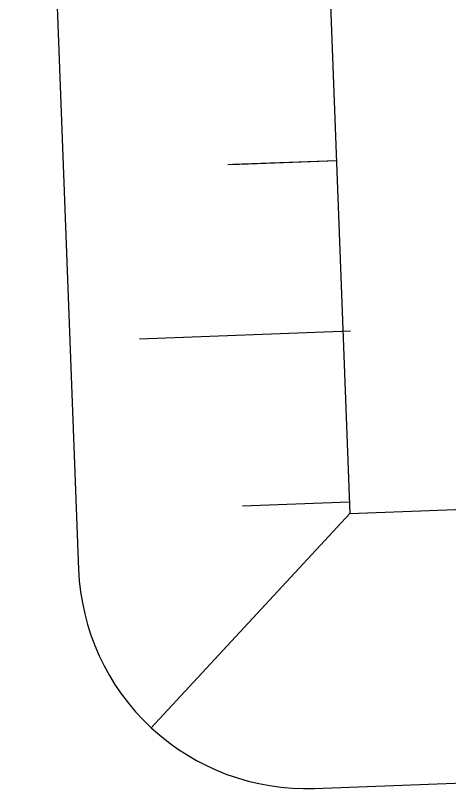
# Model space of a CAD drawing. Header units: metres. Extents: x 1956498 to 1957612, y 2277909 to 2278547.
# Drawn here: x 1956617.479 to 1956619.387, y 2278192.352 to 2278195.747 of the extents above; entities that cross this region are included whole.
import ezdxf

# ---------------------------------------------------------------- set-up
doc = ezdxf.new("R2010")
doc.units = ezdxf.units.M
doc.layers.add('UBS-100-Postes', color=8, linetype='Continuous')

msp = doc.modelspace()

# ---------------------------------------------------------------- linework, layer by layer
at = {"layer": 'UBS-100-Postes', "color": 17, "transparency": 33554687}
for p, q in [((1956618.8894, 2278195.1089), (1956618.4128, 2278195.0908)), ((1956618.8894, 2278195.1089), (1956618.4261, 2278195.0914)), ((1956618.8894, 2278195.1089), (1956618.4343, 2278195.0917)), ((1956618.9512, 2278194.3607), (1956618.0241, 2278194.3256)), ((1956618.9463, 2278193.61), (1956618.4773, 2278193.5922))]:
    msp.add_line(p, q, dxfattribs=at)
msp.add_lwpolyline([(1956625.1513, 2278193.5948), (1956624.8745, 2278200.8904, 0.414214), (1956623.8373, 2278201.8518), (1956618.4412, 2278201.6471, 0.414214), (1956617.4798, 2278200.6099), (1956617.7566, 2278193.3143, 0.414214), (1956618.7938, 2278192.3529), (1956624.1899, 2278192.5576, 0.414214)], format="xyb", close=True, dxfattribs=at)
msp.add_lwpolyline([(1956623.9446, 2278193.7492), (1956623.6829, 2278200.6451), (1956618.6865, 2278200.4555), (1956618.9482, 2278193.5596)], close=True, dxfattribs=at)
msp.add_lwpolyline([(1956618.9482, 2278193.5596), (1956618.0761, 2278192.6188)], dxfattribs=at)

doc.saveas('drawing.dxf')
